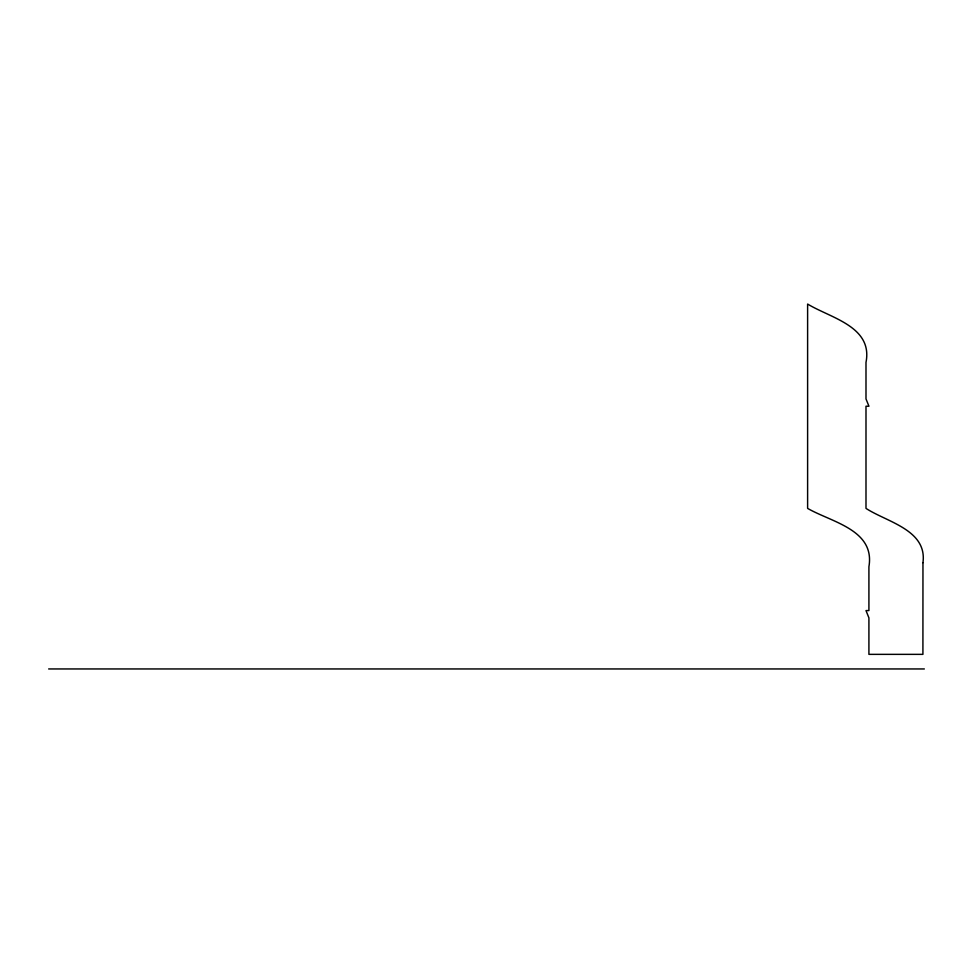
<?xml version="1.0" encoding="UTF-8"?>
<svg xmlns="http://www.w3.org/2000/svg" width="973" height="973" viewBox="0 0 973 973"><rect width="100%" height="100%" fill="white"/><g stroke="black" fill="none" stroke-linecap="round" stroke-linejoin="round"><path stroke-width="1.46" d="M48.65 668.95L924.35 668.95M922.963 562.662L922.915 654.355L868.913 654.355L868.913 617.867L865.994 610.57L868.913 610.57L868.913 566.773C875.274 529.774 831.538 522.209 807.614 508.393L807.614 304.05C830.601 318.086 873.073 326.502 865.994 362.43L865.994 398.93L868.95 406.228L865.994 406.228L865.994 508.393C886.914 522.063 927.378 529.932 922.963 562.662"/></g></svg>
